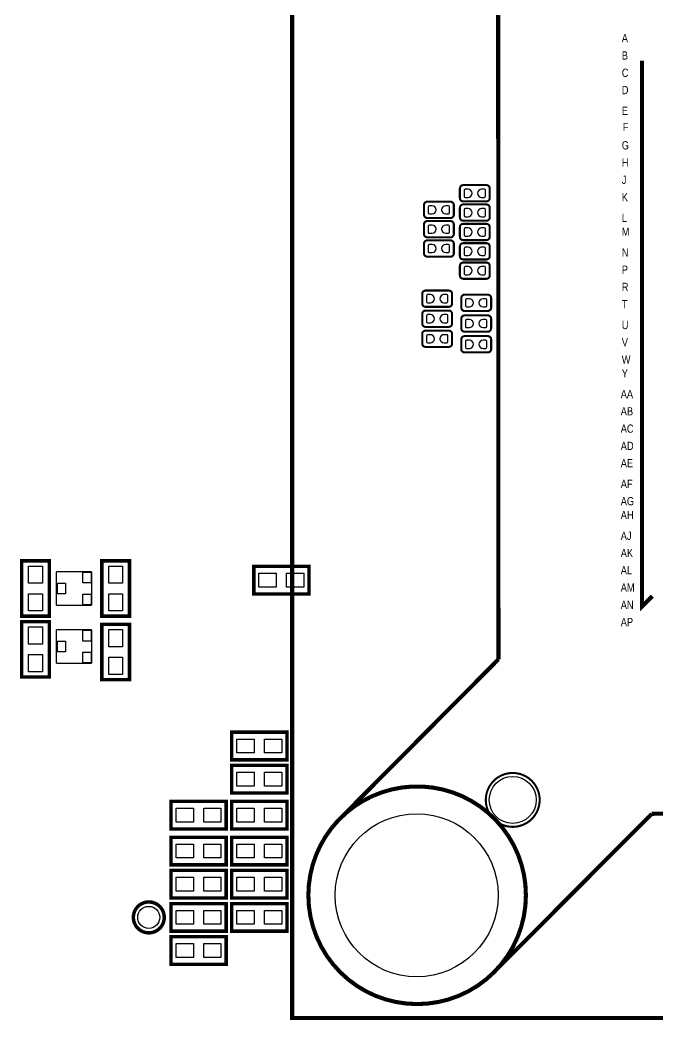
# Model space of a CAD drawing. Extents: x 2 to 176, y -19 to 159.
# Drawn here: x 71.16 to 94.58, y 55.97 to 92.73 of the extents above; entities that cross this region are included whole.
import ezdxf

# ---------------------------------------------------------------- set-up
doc = ezdxf.new("R2010")
doc.units = 0
for name, color, linetype in [('BG_SILKSCREEN_TOP', 7, 'CONTINUOUS'), ('PG_NEW_SLIK-TOP', 231, 'CONTINUOUS'), ('PG_SILKSCREEN_TOP', 7, 'CONTINUOUS'), ('PIN_TOP', 92, 'CONTINUOUS')]:
    doc.layers.add(name, color=color, linetype=linetype)

msp = doc.modelspace()

# ---------------------------------------------------------------- linework, layer by layer
at = {"layer": 'BG_SILKSCREEN_TOP', "const_width": 0.1524}
for points in [[(131.1656, 56.0451), (81.1657, 56.0451), (81.1657, 106.045)], [(94.0308, 91.2368), (94.0308, 71.1708), (94.4118, 71.5518)]]:
    msp.add_lwpolyline(points, dxfattribs=at)
at = {"layer": 'PG_NEW_SLIK-TOP'}
for points, const_width in [([(87.333836, 86.532974, -0.414214), (87.460836, 86.659974)], 0.0762), ([(86.013036, 85.923628, -0.414214), (86.140036, 86.050628)], 0.0762), ([(86.98611, 86.050628, -0.414214), (87.11311, 85.923628)], 0.0762), ([(87.460836, 86.059772, -0.414214), (87.333836, 86.186772)], 0.0762), ([(87.333836, 85.821774, -0.414214), (87.460836, 85.948774)], 0.0762), ([(86.140036, 85.450426, -0.414214), (86.013036, 85.577426)], 0.0762), ([(86.013036, 85.212174, -0.414214), (86.140036, 85.339174)], 0.0762), ([(87.11311, 85.577426, -0.414214), (86.98611, 85.450426)], 0.0762), ([(86.98611, 85.339174, -0.414214), (87.11311, 85.212174)], 0.0762), ([(87.460836, 85.348572, -0.414214), (87.333836, 85.475572)], 0.0762), ([(87.333836, 85.110574, -0.414214), (87.460836, 85.237574)], 0.0762), ([(86.140036, 84.738972, -0.414214), (86.013036, 84.865972)], 0.0762), ([(86.013036, 84.501228, -0.414214), (86.140036, 84.628228)], 0.0762), ([(87.11311, 84.865972, -0.414214), (86.98611, 84.738972)], 0.0762), ([(86.98611, 84.628228, -0.414214), (87.11311, 84.501228)], 0.0762), ([(87.460836, 84.637372, -0.414214), (87.333836, 84.764372)], 0.0762), ([(87.333836, 84.399628, -0.414214), (87.460836, 84.526628)], 0.0762), ([(86.140036, 84.028026, -0.414214), (86.013036, 84.155026)], 0.0762), ([(87.11311, 84.155026, -0.414214), (86.98611, 84.028026)], 0.0762), ([(87.460836, 83.926426, -0.414214), (87.333836, 84.053426)], 0.0762), ([(87.333836, 83.688428, -0.414214), (87.460836, 83.815428)], 0.0762), ([(87.460836, 83.215226, -0.414214), (87.333836, 83.342226)], 0.0762), ([(85.949282, 82.658204, -0.414214), (86.076282, 82.785204)], 0.0762), ([(86.922356, 82.785204, -0.414214), (87.049356, 82.658204)], 0.0762), ([(86.076282, 82.185002, -0.414214), (85.949282, 82.312002)], 0.0762), ([(87.049356, 82.312002, -0.414214), (86.922356, 82.185002)], 0.0762), ([(87.38489, 82.505804, -0.414214), (87.51189, 82.632804)], 0.0762), ([(85.949282, 81.921604, -0.414214), (86.076282, 82.048604)], 0.0762), ([(86.922356, 82.048604, -0.414214), (87.049356, 81.921604)], 0.0762), ([(87.51189, 82.032602, -0.414214), (87.38489, 82.159602)], 0.0762), ([(86.076282, 81.448402, -0.414214), (85.949282, 81.575402)], 0.0762), ([(87.049356, 81.575402, -0.414214), (86.922356, 81.448402)], 0.0762), ([(87.38489, 81.743804, -0.414214), (87.51189, 81.870804)], 0.0762), ([(85.949282, 81.185004, -0.414214), (86.076282, 81.312004)], 0.0762), ([(86.922356, 81.312004, -0.414214), (87.049356, 81.185004)], 0.0762), ([(87.51189, 81.270602, -0.414214), (87.38489, 81.397602)], 0.0762), ([(86.076282, 80.711802, -0.414214), (85.949282, 80.838802)], 0.0762), ([(87.049356, 80.838802, -0.414214), (86.922356, 80.711802)], 0.0762), ([(87.38489, 80.981804, -0.414214), (87.51189, 81.108804)], 0.0762), ([(87.51189, 80.508602, -0.414214), (87.38489, 80.635602)], 0.0762), ([(76.463144, 59.7408, 1), (75.327256, 59.7408, 1), (76.463144, 59.7408)], 0.127)]:
    msp.add_lwpolyline(points, format="xyb", dxfattribs=dict(at, const_width=const_width))
for points, const_width in [([(87.333836, 86.186772), (87.333836, 86.532974)], 0.0762), ([(87.460836, 86.659974), (88.30691, 86.659974)], 0.0762), ([(86.140036, 86.050628), (86.98611, 86.050628)], 0.0762), ([(88.30691, 86.059772), (87.460836, 86.059772)], 0.0762), ([(86.013036, 85.577426), (86.013036, 85.923628)], 0.0762), ([(87.11311, 85.923628), (87.11311, 85.577426)], 0.0762), ([(87.333836, 85.475572), (87.333836, 85.821774)], 0.0762), ([(87.460836, 85.948774), (88.30691, 85.948774)], 0.0762), ([(86.98611, 85.450426), (86.140036, 85.450426)], 0.0762), ([(86.140036, 85.339174), (86.98611, 85.339174)], 0.0762), ([(88.30691, 85.348572), (87.460836, 85.348572)], 0.0762), ([(86.013036, 84.865972), (86.013036, 85.212174)], 0.0762), ([(87.11311, 85.212174), (87.11311, 84.865972)], 0.0762), ([(87.333836, 84.764372), (87.333836, 85.110574)], 0.0762), ([(87.460836, 85.237574), (88.30691, 85.237574)], 0.0762), ([(86.98611, 84.738972), (86.140036, 84.738972)], 0.0762), ([(86.140036, 84.628228), (86.98611, 84.628228)], 0.0762), ([(88.30691, 84.637372), (87.460836, 84.637372)], 0.0762), ([(87.460836, 84.526628), (88.30691, 84.526628)], 0.0762), ([(86.013036, 84.155026), (86.013036, 84.501228)], 0.0762), ([(87.11311, 84.501228), (87.11311, 84.155026)], 0.0762), ([(87.333836, 84.053426), (87.333836, 84.399628)], 0.0762), ([(86.98611, 84.028026), (86.140036, 84.028026)], 0.0762), ([(88.30691, 83.926426), (87.460836, 83.926426)], 0.0762), ([(87.460836, 83.815428), (88.30691, 83.815428)], 0.0762), ([(87.333836, 83.342226), (87.333836, 83.688428)], 0.0762), ([(88.30691, 83.215226), (87.460836, 83.215226)], 0.0762), ([(86.076282, 82.785204), (86.922356, 82.785204)], 0.0762), ([(85.949282, 82.312002), (85.949282, 82.658204)], 0.0762), ([(87.049356, 82.658204), (87.049356, 82.312002)], 0.0762), ([(87.38489, 82.159602), (87.38489, 82.505804)], 0.0762), ([(87.51189, 82.632804), (88.357964, 82.632804)], 0.0762), ([(86.922356, 82.185002), (86.076282, 82.185002)], 0.0762), ([(86.076282, 82.048604), (86.922356, 82.048604)], 0.0762), ([(88.357964, 82.032602), (87.51189, 82.032602)], 0.0762), ([(85.949282, 81.575402), (85.949282, 81.921604)], 0.0762), ([(87.049356, 81.921604), (87.049356, 81.575402)], 0.0762), ([(87.38489, 81.397602), (87.38489, 81.743804)], 0.0762), ([(87.51189, 81.870804), (88.357964, 81.870804)], 0.0762), ([(86.922356, 81.448402), (86.076282, 81.448402)], 0.0762), ([(86.076282, 81.312004), (86.922356, 81.312004)], 0.0762), ([(88.357964, 81.270602), (87.51189, 81.270602)], 0.0762), ([(85.949282, 80.838802), (85.949282, 81.185004)], 0.0762), ([(87.049356, 81.185004), (87.049356, 80.838802)], 0.0762), ([(87.38489, 80.635602), (87.38489, 80.981804)], 0.0762), ([(87.51189, 81.108804), (88.357964, 81.108804)], 0.0762), ([(86.922356, 80.711802), (86.076282, 80.711802)], 0.0762), ([(88.357964, 80.508602), (87.51189, 80.508602)], 0.0762), ([(71.2216, 70.8152), (71.2216, 72.8472), (72.2376, 72.8472), (72.2376, 70.8152), (71.2216, 70.8152)], 0.127), ([(74.168, 70.8152), (74.168, 72.8472), (75.184, 72.8472), (75.184, 70.8152), (74.168, 70.8152)], 0.127), ([(72.49922, 72.451214), (73.79208, 72.451214)], 0.050038), ([(72.49922, 71.211186), (72.49922, 72.451214)], 0.050038), ([(73.79208, 72.451214), (73.79208, 71.211186)], 0.050038), ([(81.788, 71.628), (79.756, 71.628), (79.756, 72.644), (81.788, 72.644), (81.788, 71.628)], 0.127), ([(73.79208, 71.211186), (72.49922, 71.211186)], 0.050038), ([(72.2376, 70.612), (72.2376, 68.58), (71.2216, 68.58), (71.2216, 70.612), (72.2376, 70.612)], 0.127), ([(72.49922, 70.317614), (73.79208, 70.317614)], 0.050038), ([(72.49922, 69.077586), (72.49922, 70.317614)], 0.050038), ([(73.79208, 70.317614), (73.79208, 69.077586)], 0.050038), ([(74.168, 68.4784), (74.168, 70.5104), (75.184, 70.5104), (75.184, 68.4784), (74.168, 68.4784)], 0.127), ([(73.79208, 69.077586), (72.49922, 69.077586)], 0.050038), ([(80.9752, 65.532), (78.9432, 65.532), (78.9432, 66.548), (80.9752, 66.548), (80.9752, 65.532)], 0.127), ([(78.9432, 65.3288), (80.9752, 65.3288), (80.9752, 64.3128), (78.9432, 64.3128), (78.9432, 65.3288)], 0.127), ([(76.708, 64.008), (78.74, 64.008), (78.74, 62.992), (76.708, 62.992), (76.708, 64.008)], 0.127), ([(80.9752, 62.992), (78.9432, 62.992), (78.9432, 64.008), (80.9752, 64.008), (80.9752, 62.992)], 0.127), ([(76.708, 62.6872), (78.74, 62.6872), (78.74, 61.6712), (76.708, 61.6712), (76.708, 62.6872)], 0.127), ([(80.9752, 61.6712), (78.9432, 61.6712), (78.9432, 62.6872), (80.9752, 62.6872), (80.9752, 61.6712)], 0.127), ([(76.708, 61.468), (78.74, 61.468), (78.74, 60.452), (76.708, 60.452), (76.708, 61.468)], 0.127), ([(80.9752, 60.452), (78.9432, 60.452), (78.9432, 61.468), (80.9752, 61.468), (80.9752, 60.452)], 0.127), ([(76.708, 60.2488), (78.74, 60.2488), (78.74, 59.2328), (76.708, 59.2328), (76.708, 60.2488)], 0.127), ([(80.9752, 59.2328), (78.9432, 59.2328), (78.9432, 60.2488), (80.9752, 60.2488), (80.9752, 59.2328)], 0.127), ([(76.708, 59.0296), (78.74, 59.0296), (78.74, 58.0136), (76.708, 58.0136), (76.708, 59.0296)], 0.127)]:
    msp.add_lwpolyline(points, dxfattribs=dict(at, const_width=const_width))
at = {"layer": 'PG_SILKSCREEN_TOP'}
for points, const_width in [([(88.741504, 92.908882), (88.754204, 69.229478)], 0.150114), ([(88.43391, 86.532974), (88.43391, 86.186772)], 0.0762), ([(88.43391, 85.821774), (88.43391, 85.475572)], 0.0762), ([(88.43391, 85.110574), (88.43391, 84.764372)], 0.0762), ([(88.43391, 84.399628), (88.43391, 84.053426)], 0.0762), ([(88.43391, 83.688428), (88.43391, 83.342226)], 0.0762), ([(88.484964, 82.505804), (88.484964, 82.159602)], 0.0762), ([(88.484964, 81.743804), (88.484964, 81.397602)], 0.0762), ([(88.484964, 80.981804), (88.484964, 80.635602)], 0.0762), ([(88.754204, 69.229478), (82.765392, 63.209678)], 0.150114), ([(94.391988, 63.549022), (88.429592, 57.570878)], 0.150114), ([(94.391988, 63.549022), (96.65843, 63.554356)], 0.150114)]:
    msp.add_lwpolyline(points, dxfattribs=dict(at, const_width=const_width))
for points, const_width in [([(88.30691, 86.659974, -0.414214), (88.43391, 86.532974)], 0.0762), ([(88.43391, 86.186772, -0.414214), (88.30691, 86.059772)], 0.0762), ([(88.30691, 85.948774, -0.414214), (88.43391, 85.821774)], 0.0762), ([(88.43391, 85.475572, -0.414214), (88.30691, 85.348572)], 0.0762), ([(88.30691, 85.237574, -0.414214), (88.43391, 85.110574)], 0.0762), ([(88.43391, 84.764372, -0.414214), (88.30691, 84.637372)], 0.0762), ([(88.30691, 84.526628, -0.414214), (88.43391, 84.399628)], 0.0762), ([(88.43391, 84.053426, -0.414214), (88.30691, 83.926426)], 0.0762), ([(88.30691, 83.815428, -0.414214), (88.43391, 83.688428)], 0.0762), ([(88.43391, 83.342226, -0.414214), (88.30691, 83.215226)], 0.0762), ([(88.357964, 82.632804, -0.414214), (88.484964, 82.505804)], 0.0762), ([(88.484964, 82.159602, -0.414214), (88.357964, 82.032602)], 0.0762), ([(88.357964, 81.870804, -0.414214), (88.484964, 81.743804)], 0.0762), ([(88.484964, 81.397602, -0.414214), (88.357964, 81.270602)], 0.0762), ([(88.357964, 81.108804, -0.414214), (88.484964, 80.981804)], 0.0762), ([(88.484964, 80.635602, -0.414214), (88.357964, 80.508602)], 0.0762), ([(90.268298, 64.059308, 1), (88.287098, 64.059308, 1), (90.268298, 64.059308)], 0.0762), ([(89.762584, 60.554362, 1.00001), (81.7626, 60.554108, 0.99999), (89.762584, 60.554362)], 0.150114)]:
    msp.add_lwpolyline(points, format="xyb", dxfattribs=dict(at, const_width=const_width))
at = {"layer": 'PIN_TOP'}
for points in [[(87.63381, 86.50986), (87.53221, 86.50986, 0.375524), (87.489792, 86.461346), (87.489792, 86.245446, 0.365699), (87.53221, 86.209632), (87.63381, 86.209632, 0.999521)], [(88.13419, 86.209632), (88.23579, 86.209632, 0.375524), (88.278208, 86.258146), (88.278208, 86.474046, 0.365699), (88.23579, 86.50986), (88.13419, 86.50986, 0.999521)], [(86.31301, 85.900514), (86.21141, 85.900514, 0.375524), (86.168992, 85.852), (86.168992, 85.6361, 0.365699), (86.21141, 85.600286), (86.31301, 85.600286, 0.999521)], [(86.81339, 85.600286), (86.91499, 85.600286, 0.375524), (86.957408, 85.6488), (86.957408, 85.8647, 0.365699), (86.91499, 85.900514), (86.81339, 85.900514, 0.999521)], [(87.63381, 85.79866), (87.53221, 85.79866, 0.375524), (87.489792, 85.750146), (87.489792, 85.534246, 0.365699), (87.53221, 85.498432), (87.63381, 85.498432, 0.999521)], [(88.13419, 85.498432), (88.23579, 85.498432, 0.375524), (88.278208, 85.546946), (88.278208, 85.762846, 0.365699), (88.23579, 85.79866), (88.13419, 85.79866, 0.999521)], [(86.31301, 85.18906), (86.21141, 85.18906, 0.375524), (86.168992, 85.140546), (86.168992, 84.924646, 0.365699), (86.21141, 84.888832), (86.31301, 84.888832, 0.999521)], [(86.81339, 84.888832), (86.91499, 84.888832, 0.375524), (86.957408, 84.937346), (86.957408, 85.153246, 0.365699), (86.91499, 85.18906), (86.81339, 85.18906, 0.999521)], [(87.63381, 85.08746), (87.53221, 85.08746, 0.375524), (87.489792, 85.038946), (87.489792, 84.823046, 0.365699), (87.53221, 84.787232), (87.63381, 84.787232, 0.999521)], [(88.13419, 84.787232), (88.23579, 84.787232, 0.375524), (88.278208, 84.835746), (88.278208, 85.051646, 0.365699), (88.23579, 85.08746), (88.13419, 85.08746, 0.999521)], [(86.31301, 84.478114), (86.21141, 84.478114, 0.375524), (86.168992, 84.4296), (86.168992, 84.2137, 0.365699), (86.21141, 84.177886), (86.31301, 84.177886, 0.999521)], [(86.81339, 84.177886), (86.91499, 84.177886, 0.375524), (86.957408, 84.2264), (86.957408, 84.4423, 0.365699), (86.91499, 84.478114), (86.81339, 84.478114, 0.999521)], [(87.63381, 84.376514), (87.53221, 84.376514, 0.375524), (87.489792, 84.328), (87.489792, 84.1121, 0.365699), (87.53221, 84.076286), (87.63381, 84.076286, 0.999521)], [(88.13419, 84.076286), (88.23579, 84.076286, 0.375524), (88.278208, 84.1248), (88.278208, 84.3407, 0.365699), (88.23579, 84.376514), (88.13419, 84.376514, 0.999521)], [(87.63381, 83.665314), (87.53221, 83.665314, 0.375524), (87.489792, 83.6168), (87.489792, 83.4009, 0.365699), (87.53221, 83.365086), (87.63381, 83.365086, 0.999521)], [(88.13419, 83.365086), (88.23579, 83.365086, 0.375524), (88.278208, 83.4136), (88.278208, 83.6295, 0.365699), (88.23579, 83.665314), (88.13419, 83.665314, 0.999521)], [(86.249002, 82.635344), (86.147402, 82.635344, 0.375524), (86.104984, 82.58683), (86.104984, 82.37093, 0.365699), (86.147402, 82.335116), (86.249002, 82.335116, 0.999521)], [(86.749382, 82.335116), (86.850982, 82.335116, 0.375524), (86.8934, 82.38363), (86.8934, 82.59953, 0.365699), (86.850982, 82.635344), (86.749382, 82.635344, 0.999521)], [(87.68461, 82.482944), (87.58301, 82.482944, 0.375524), (87.540592, 82.43443), (87.540592, 82.21853, 0.365699), (87.58301, 82.182716), (87.68461, 82.182716, 0.999521)], [(88.18499, 82.182716), (88.28659, 82.182716, 0.375524), (88.329008, 82.23123), (88.329008, 82.44713, 0.365699), (88.28659, 82.482944), (88.18499, 82.482944, 0.999521)], [(86.249002, 81.898744), (86.147402, 81.898744, 0.375524), (86.104984, 81.85023), (86.104984, 81.63433, 0.365699), (86.147402, 81.598516), (86.249002, 81.598516, 0.999521)], [(86.749382, 81.598516), (86.850982, 81.598516, 0.375524), (86.8934, 81.64703), (86.8934, 81.86293, 0.365699), (86.850982, 81.898744), (86.749382, 81.898744, 0.999521)], [(87.68461, 81.720944), (87.58301, 81.720944, 0.375524), (87.540592, 81.67243), (87.540592, 81.45653, 0.365699), (87.58301, 81.420716), (87.68461, 81.420716, 0.999521)], [(88.18499, 81.420716), (88.28659, 81.420716, 0.375524), (88.329008, 81.46923), (88.329008, 81.68513, 0.365699), (88.28659, 81.720944), (88.18499, 81.720944, 0.999521)], [(86.249002, 81.162144), (86.147402, 81.162144, 0.375524), (86.104984, 81.11363), (86.104984, 80.89773, 0.365699), (86.147402, 80.861916), (86.249002, 80.861916, 0.999521)], [(86.749382, 80.861916), (86.850982, 80.861916, 0.375524), (86.8934, 80.91043), (86.8934, 81.12633, 0.365699), (86.850982, 81.162144), (86.749382, 81.162144, 0.999521)], [(87.68461, 80.958944), (87.58301, 80.958944, 0.375524), (87.540592, 80.91043), (87.540592, 80.69453, 0.365699), (87.58301, 80.658716), (87.68461, 80.658716, 0.999521)], [(88.18499, 80.658716), (88.28659, 80.658716, 0.375524), (88.329008, 80.70723), (88.329008, 80.92313, 0.365699), (88.28659, 80.958944), (88.18499, 80.958944, 0.999521)]]:
    msp.add_lwpolyline(points, format="xyb", close=True, dxfattribs=at)
for points in [[(71.9836, 72.0217), (71.4756, 72.0217), (71.4756, 72.6567), (71.9836, 72.6567)], [(73.772141, 72.033511), (73.472167, 72.033511), (73.472167, 72.433561), (73.772141, 72.433561)], [(74.93, 72.0217), (74.422, 72.0217), (74.422, 72.6567), (74.93, 72.6567)], [(80.5815, 72.39), (80.5815, 71.882), (79.9465, 71.882), (79.9465, 72.39)], [(81.5975, 72.39), (81.5975, 71.882), (80.9625, 71.882), (80.9625, 72.39)], [(72.832087, 71.631175), (72.532113, 71.631175), (72.532113, 72.031225), (72.832087, 72.031225)], [(71.9836, 71.0057), (71.4756, 71.0057), (71.4756, 71.6407), (71.9836, 71.6407)], [(73.772141, 71.228585), (73.472167, 71.228585), (73.472167, 71.628635), (73.772141, 71.628635)], [(74.93, 71.0057), (74.422, 71.0057), (74.422, 71.6407), (74.93, 71.6407)], [(71.4756, 70.4215), (71.9836, 70.4215), (71.9836, 69.7865), (71.4756, 69.7865)], [(73.772141, 69.899911), (73.472167, 69.899911), (73.472167, 70.299961), (73.772141, 70.299961)], [(74.93, 69.6849), (74.422, 69.6849), (74.422, 70.3199), (74.93, 70.3199)], [(72.832087, 69.497575), (72.532113, 69.497575), (72.532113, 69.897625), (72.832087, 69.897625)], [(73.772141, 69.094985), (73.472167, 69.094985), (73.472167, 69.495035), (73.772141, 69.495035)], [(71.4756, 69.4055), (71.9836, 69.4055), (71.9836, 68.7705), (71.4756, 68.7705)], [(74.93, 68.6689), (74.422, 68.6689), (74.422, 69.3039), (74.93, 69.3039)], [(79.7687, 66.294), (79.7687, 65.786), (79.1337, 65.786), (79.1337, 66.294)], [(80.7847, 66.294), (80.7847, 65.786), (80.1497, 65.786), (80.1497, 66.294)], [(79.1337, 64.5668), (79.1337, 65.0748), (79.7687, 65.0748), (79.7687, 64.5668)], [(80.1497, 64.5668), (80.1497, 65.0748), (80.7847, 65.0748), (80.7847, 64.5668)], [(76.8985, 63.246), (76.8985, 63.754), (77.5335, 63.754), (77.5335, 63.246)], [(77.9145, 63.246), (77.9145, 63.754), (78.5495, 63.754), (78.5495, 63.246)], [(79.7687, 63.754), (79.7687, 63.246), (79.1337, 63.246), (79.1337, 63.754)], [(80.7847, 63.754), (80.7847, 63.246), (80.1497, 63.246), (80.1497, 63.754)], [(76.8985, 61.9252), (76.8985, 62.4332), (77.5335, 62.4332), (77.5335, 61.9252)], [(77.9145, 61.9252), (77.9145, 62.4332), (78.5495, 62.4332), (78.5495, 61.9252)], [(79.7687, 62.4332), (79.7687, 61.9252), (79.1337, 61.9252), (79.1337, 62.4332)], [(80.7847, 62.4332), (80.7847, 61.9252), (80.1497, 61.9252), (80.1497, 62.4332)], [(76.8985, 60.706), (76.8985, 61.214), (77.5335, 61.214), (77.5335, 60.706)], [(77.9145, 60.706), (77.9145, 61.214), (78.5495, 61.214), (78.5495, 60.706)], [(79.7687, 61.214), (79.7687, 60.706), (79.1337, 60.706), (79.1337, 61.214)], [(80.7847, 61.214), (80.7847, 60.706), (80.1497, 60.706), (80.1497, 61.214)], [(76.8985, 59.4868), (76.8985, 59.9948), (77.5335, 59.9948), (77.5335, 59.4868)], [(77.9145, 59.4868), (77.9145, 59.9948), (78.5495, 59.9948), (78.5495, 59.4868)], [(79.7687, 59.9948), (79.7687, 59.4868), (79.1337, 59.4868), (79.1337, 59.9948)], [(80.7847, 59.9948), (80.7847, 59.4868), (80.1497, 59.4868), (80.1497, 59.9948)], [(76.8985, 58.2676), (76.8985, 58.7756), (77.5335, 58.7756), (77.5335, 58.2676)], [(77.9145, 58.2676), (77.9145, 58.7756), (78.5495, 58.7756), (78.5495, 58.2676)]]:
    msp.add_lwpolyline(points, close=True, dxfattribs=at)
for centre, radius in [((89.277698, 64.059308), 0.8636), ((85.74659, 60.554362), 2.9972), ((75.8952, 59.7408), 0.4064)]:
    msp.add_circle(centre, radius, dxfattribs=at)

# ---------------------------------------------------------------- texts
at = {"layer": 'PG_SILKSCREEN_TOP', "width": 0.834167}
for s, p in [('A', (93.288612, 91.90736)), ('B', (93.288612, 91.27236)), ('C', (93.288612, 90.63736)), ('D', (93.288612, 90.00236)), ('E', (93.288612, 89.24036)), ('F', (93.326712, 88.64346)), ('G', (93.288612, 87.97036)), ('H', (93.288612, 87.33536)), ('J', (93.288612, 86.70036)), ('K', (93.288612, 86.06536)), ('L', (93.288612, 85.30336)), ('M', (93.288612, 84.79536)), ('N', (93.288612, 84.03336)), ('P', (93.288612, 83.39836)), ('R', (93.288612, 82.76336)), ('T', (93.288612, 82.12836)), ('U', (93.288612, 81.36636)), ('V', (93.288612, 80.73136)), ('W', (93.288612, 80.09636)), ('Y', (93.288612, 79.58836)), ('AA', (93.250258, 78.82636)), ('AB', (93.250258, 78.19136)), ('AC', (93.250258, 77.55636)), ('AD', (93.250258, 76.92136)), ('AE', (93.250258, 76.28636)), ('AF', (93.250258, 75.52436)), ('AG', (93.250258, 74.88936)), ('AH', (93.250258, 74.38136)), ('AJ', (93.250258, 73.61936)), ('AK', (93.250258, 72.98436)), ('AL', (93.250258, 72.34936)), ('AM', (93.250258, 71.71436)), ('AN', (93.250258, 71.07936)), ('AP', (93.250258, 70.44436))]:
    msp.add_text(s, height=0.3048, dxfattribs=at).set_placement(p)

doc.saveas('drawing.dxf')
